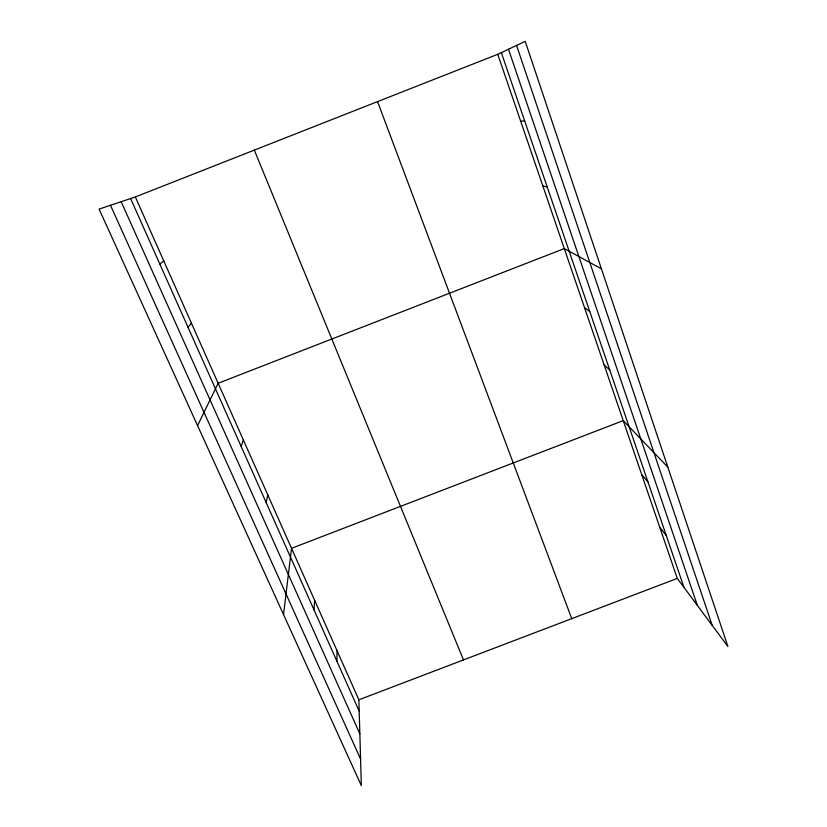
<?xml version="1.0" encoding="UTF-8"?>
<svg xmlns="http://www.w3.org/2000/svg" width="827" height="827" viewBox="0 0 827 827"><rect width="100%" height="100%" fill="white"/><g stroke="black" fill="none" stroke-linecap="round" stroke-linejoin="round"><path stroke-width="1.24" d="M336.94 661.29L337.044 650.725M314.043 609.933L314.601 600.247M283.537 614.575L291.528 548.322L623.238 420.623L667.823 467.131M266.201 502.651L267.772 494.897M241.205 446.59L243.324 439.892M197.581 425.616L218.152 383.252L564.303 248.586L601.394 268.806M188.07 327.409L191.409 323.088M159.807 264.02L163.818 261.022M497.751 54.303L525.217 41.35L727.915 646.538L677.282 578.404L497.751 54.303L135.328 196.95L99.085 209.086L361.347 785.65L358.866 699.807L135.328 196.95M358.866 699.807L677.282 578.404M520.648 121.135L524.68 120.99M542.822 185.868L547.288 187.16M584.534 307.634L589.754 311.521M604.165 364.955L609.726 370M641.762 474.708L647.944 481.872M659.77 527.275L666.231 535.41M110.477 205.272L360.582 759.072M121.156 201.695L359.848 733.838M130.604 198.532L359.197 711.21M254.323 150.111L463.482 659.925M377.546 101.607L571.736 618.648M501.327 52.608L684.001 587.439M508.491 49.238L697.337 605.395M516.575 45.423L712.223 625.429"/></g></svg>
